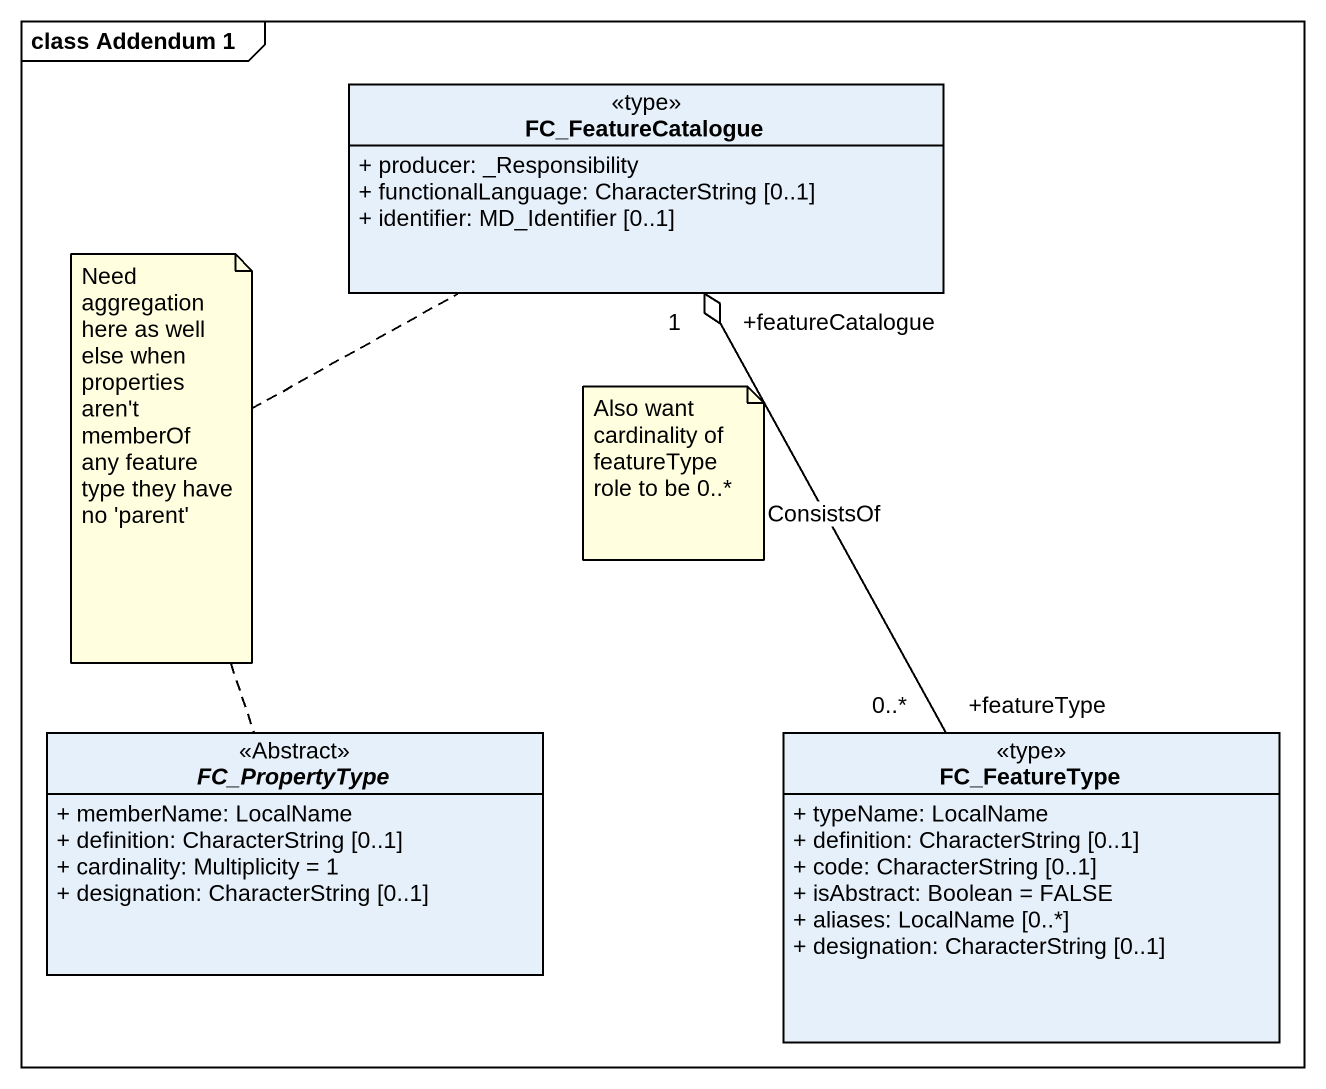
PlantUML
@startuml
mainframe class Addendum 1
hide circle
hide empty members
skinparam classAttributeIconSize 0
class FC_FeatureCatalogue <<type>> {
  + producer: _Responsibility
  + functionalLanguage: CharacterString [0..1]
  + identifier: MD_Identifier [0..1]
}
abstract class FC_PropertyType <<Abstract>> {
  + memberName: LocalName
  + definition: CharacterString [0..1]
  + cardinality: Multiplicity = 1
  + designation: CharacterString [0..1]
}
class FC_FeatureType <<type>> {
  + typeName: LocalName
  + definition: CharacterString [0..1]
  + code: CharacterString [0..1]
  + isAbstract: Boolean = FALSE
  + aliases: LocalName [0..*]
  + designation: CharacterString [0..1]
}
FC_FeatureType "+featureType\n0..*" -up-o "+featureCatalogue\n1" FC_FeatureCatalogue : ConsistsOf
note as N1
  Need aggregation here as well else when properties aren't memberOf any feature type they have no 'parent'
end note
N1 .. FC_FeatureCatalogue
N1 .. FC_PropertyType
note as N2
  Also want cardinality of featureType role to be 0..*
end note
@enduml
